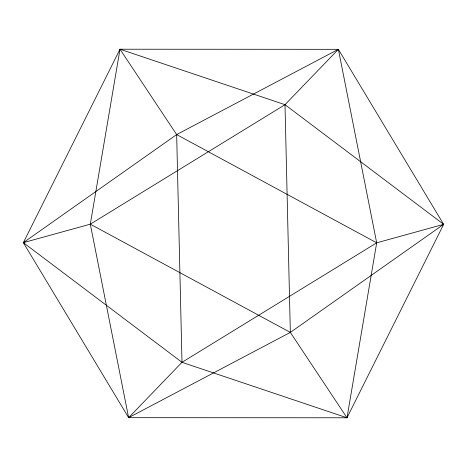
<?xml version="1.0" encoding="UTF-8"?>
<svg xmlns="http://www.w3.org/2000/svg" width="467" height="467" viewBox="0 0 467 467"><rect width="100%" height="100%" fill="white"/><g stroke="black" fill="none" stroke-linecap="round" stroke-linejoin="round"><path stroke-width="0.7" d="M23.35 242.653L90.312 224.172L119.996 49.216L338.371 49.321L443.65 224.347L347.004 417.784L128.629 417.679L23.35 242.653L119.996 49.216L285.004 104.684L443.65 224.347L290.34 332.411L128.629 417.679L90.312 224.172L285.004 104.684L338.371 49.321L376.688 242.828L347.004 417.784L181.996 362.316L23.35 242.653L176.66 134.589L338.371 49.321M128.629 417.679L181.996 362.316L376.688 242.828L443.65 224.347M119.996 49.216L176.66 134.589L376.688 242.828M90.312 224.172L290.34 332.411L347.004 417.784M285.004 104.684L290.34 332.411M176.66 134.589L181.996 362.316"/></g></svg>
